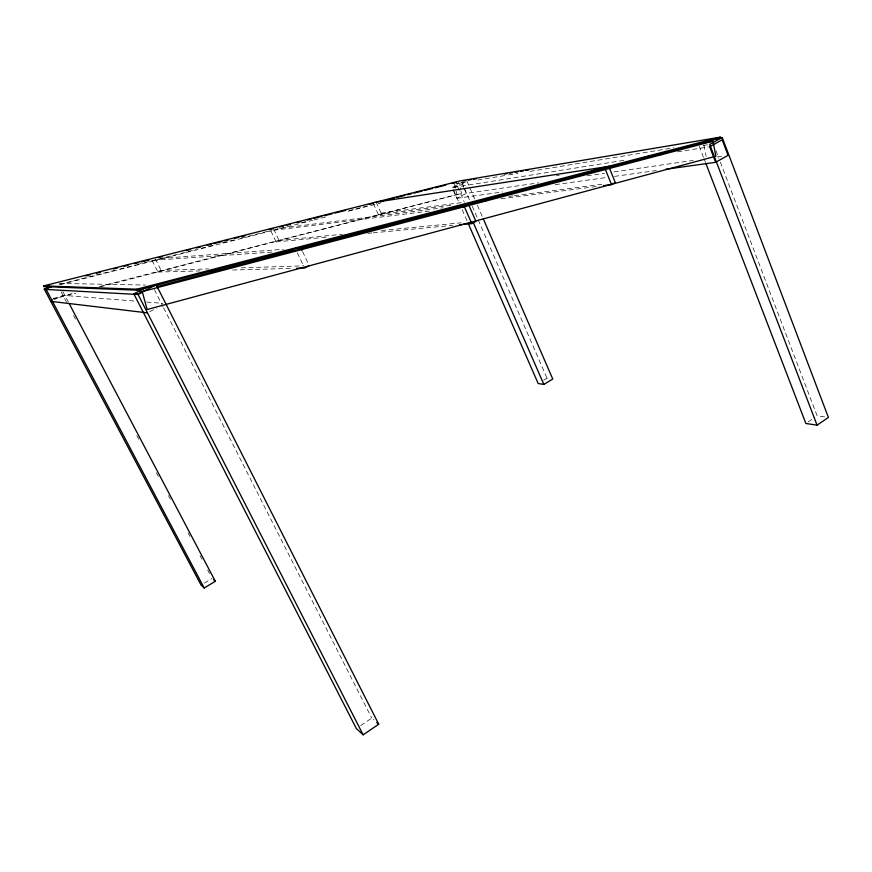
<?xml version="1.0" encoding="UTF-8"?>
<svg xmlns="http://www.w3.org/2000/svg" width="872" height="872" viewBox="0 0 872 872"><rect width="100%" height="100%" fill="white"/><g stroke="black" fill="none" stroke-linecap="round" stroke-linejoin="round"><path stroke-width="0.65" stroke-dasharray="4.36 3.27" d="M360.746 725.558L371.734 718.103L373.728 719.847M808.126 421.928L814.873 417.35M204.375 583.106L212.081 578.463M543.714 380.203L547.027 378.197L549.327 378.535M453.146 189.976L456.797 198.326L466.248 193.366L538.743 182.837M464.504 181.986L461.888 182.412L452.11 187.6L626.499 159.925M452.415 187.349L457.56 186.532L467.109 181.55L474.695 199.056M373.336 203.59L378.328 214.567L381.129 213.128L464.558 202.217M149.679 311.707L156.513 308.219M429.427 211.079L270.691 230.622L276.086 241.915L279.073 240.4L342.434 234.274M152.066 260.39L157.941 272.053L161.156 270.44L208.702 268.903M54.424 299.532L62.98 295.314L134.55 301.069M53.148 298.486L74.185 293.047M99.168 286.583L461.462 193.431L460.863 190.815M52.146 299.336L75.842 293.21M100.847 286.735L461.462 193.431M59.078 284.468L114.428 270.375M119.693 269.023L135.509 265.001M136.828 264.663L186.913 251.899M188.232 251.561L196.135 249.555M201.41 248.204L213.269 245.185M222.491 242.841L234.35 239.811M240.945 238.132L268.62 231.08M275.203 229.401L277.841 228.737M301.57 222.687L306.835 221.346M349.007 210.599L362.185 207.242M363.504 206.904L367.461 205.901M60.691 284.534L278.353 229.053M279.672 228.715L312.656 220.3M313.975 219.962L325.845 216.943M348.277 211.22L369.379 205.847M370.698 205.509L381.249 202.816M456.448 183.643L459.086 182.978L460.569 189.507M456.765 183.36L459.086 182.978M465.615 181.997L461.593 182.662L463.653 187.415M477.703 180.014L507.253 175.152M508.605 174.923L518.001 173.386M530.089 171.392L673.816 147.75M703.137 145.471L708.391 144.621M677.479 151.837L708.337 146.943M556.489 175.795L559.181 175.392M587.085 175.817L604.547 173.277M613.942 171.915L693.164 160.404M717.329 156.895L722.703 156.121M456.797 198.326L502.632 191.949M555.213 184.635L607.784 177.321M614.531 176.384L656.322 170.563M508.965 196.418L513.009 195.884M514.349 195.71L604.514 183.927M378.328 214.567L452.459 205.04M500.986 198.794L599.38 186.139M281.754 228.093L443.052 207.787M381.533 230.502L461.081 222.818M276.086 241.915L328.711 236.999M367.842 233.336L371.897 232.955M373.249 232.824L452.862 225.379M160.677 258.395L283.356 249.316M153.407 260.292L271.955 252.095M241.304 267.846L303.783 265.818M157.941 272.053L200.037 270.909M232.617 270.015L292.36 268.391M59.383 283.422L145.57 285.046M146.714 302.05L162.911 303.358M824.639 416.903L817.129 415.824L719.346 159.565M62.839 291.531L68.528 302.355M61.095 291.738L66.654 302.301M73.608 315.511L75.504 319.108M136.839 435.575L138.735 439.183M156.437 472.798L158.333 476.406M168.449 495.612L170.345 499.22M188.047 532.836L189.943 536.443M200.07 555.649L201.966 559.257M207.656 570.059L209.553 573.667M154.366 289.602L162.988 306.595M163.609 307.805L371.734 718.103M155.292 258.788L161.156 270.44M273.688 229.107L279.073 240.4M302.54 251.539L308.11 263.29M297.319 252.771L303.467 265.709M376.148 202.151L381.129 213.128M453.495 189.834L459.468 203.492M462.182 209.705L467.065 220.878M464.177 188.603L466.248 193.366M457.56 186.532L464.068 201.465M477.409 205.302L482.292 216.55M461.888 182.412L464.057 187.404M464.602 188.646L470.03 201.116M472.199 206.108L477.616 218.578M478.161 219.82L547.027 378.197M699.202 146.104L703.584 157.505M704.075 158.769L705.535 162.574M715.956 150.682L718.855 158.29M454.443 183.741L456.808 194.107M703.955 145.221L706.135 156.361"/><path stroke-width="1.31" d="M363.155 734.834L378.721 724.218L156.208 284.817L137.874 294.049L133.819 293.831L356.354 728.545L363.155 734.834L137.874 294.049M706.026 163.838L805.87 423.465L817.053 425.176L828.4 417.437L722.201 137.493L716.904 138.376M49.846 286.354L44.265 289.079L201.072 585.09L204.212 587.99L215.308 581.286L69.161 303.554M468.155 223.363L538.177 383.538L543.856 384.421L552.761 379.037L483.371 219.046M715.639 162.312L728.076 155.336L722.169 139.803L709.677 146.725L715.639 162.312L665.761 169.255M703.715 143.618L710.473 139.891M722.201 137.493L709.699 144.414L817.053 425.176M603.424 185.627L611.512 184.581L615.283 182.52L608.765 166.389L376.148 202.151M595.543 169.876L604.972 168.438L608.765 166.389M459.609 224.747L471.752 223.614L475.905 221.379L468.591 204.571L457.833 205.923M445.57 209.095L464.405 206.773L468.591 204.571M309.222 265.644L304.579 268.064L296.436 268.282M301.985 250.362L300.873 248.019L296.208 250.417L284.087 251.256M142.594 292.175L138.005 294.485L44.418 289.362M133.819 293.831L147.085 287.171M44.265 289.079L46.02 289.177L51.655 286.419M45.529 288.817L48.876 287.182M156.982 286.594L293.929 250.547M300.513 248.814L462.487 206.174M465.125 205.476L600.754 169.778M608.656 167.697L703.464 142.736L712.947 141.177L715.868 156.208L147.117 309.527L142.256 291.608L138.55 291.444M142.256 291.608L712.947 141.177M43.6 285.918L136.871 289.188L720.359 137.166L720.523 138.005L137.133 290.191L43.785 286.572L43.6 285.918L460.067 180.886L720.359 137.166M51.459 286.888L47.208 287.498M43.785 286.572L49.05 285.242M85.947 275.923L89.903 274.931M96.498 273.263L100.444 272.26M113.622 268.936L117.578 267.944M124.162 266.276L128.119 265.284M134.713 263.617L138.659 262.614M141.297 261.949L149.199 259.954M158.431 257.632L162.377 256.63M186.096 250.645L190.052 249.643M196.647 247.986L200.593 246.983M207.187 245.326L211.133 244.324M213.771 243.659L221.684 241.664M224.311 240.999L228.268 239.996M234.862 238.339L238.808 237.337M241.446 236.672L245.403 235.68M269.121 229.685L273.067 228.693M279.661 227.025L283.618 226.033M286.245 225.368L290.202 224.366M296.796 222.698L300.742 221.706M307.336 220.038L311.282 219.046M313.92 218.382L321.833 216.387M324.46 215.722L332.374 213.716M335.001 213.051L345.552 210.392M369.27 204.408L373.216 203.405M379.81 201.748L383.767 200.745M390.351 199.089L394.308 198.086M396.945 197.421L404.848 195.426M407.486 194.761L411.431 193.758M414.069 193.094L421.983 191.099M424.61 190.434L432.523 188.439M435.15 187.774L445.701 185.115M452.285 183.447L456.241 182.455M462.879 181.005L465.561 180.559M468.242 180.112L470.924 179.665M473.616 179.218L476.297 178.771M504.474 174.062L507.155 173.615M509.837 173.168L512.529 172.721M515.21 172.275L517.892 171.828M520.573 171.381L523.265 170.934M525.947 170.487L528.628 170.029M712.468 139.346L720.523 138.005M696.652 144L707.399 142.234M645.28 156.949L661.379 154.388M472.678 202.435L486.162 200.702M344.909 235.484L357.051 234.339M295.488 248.411L300.873 248.019M210.893 270.614L220.398 270.353M50.761 301.341L147.412 312.874M213.695 579.88L215.308 581.286M376.726 722.463L378.721 724.218M46.02 289.177L204.212 587.99M156.339 285.253L157.494 287.542M473.3 222.622L543.856 384.421M464.405 206.773L471.752 223.614M604.972 168.438L611.512 184.581M136.871 289.188L137.133 290.191"/></g></svg>
